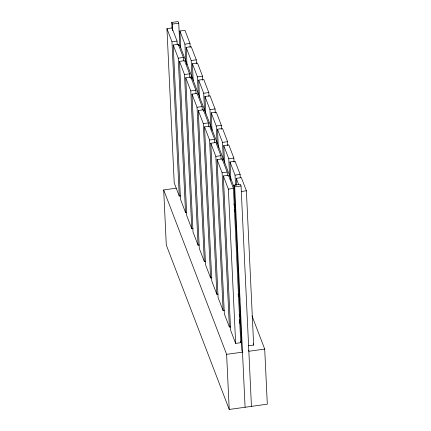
<?xml version="1.0" encoding="UTF-8"?>
<svg xmlns="http://www.w3.org/2000/svg" width="431" height="431" viewBox="0 0 431 431"><rect width="100%" height="100%" fill="white"/><g stroke="black" fill="none" stroke-linecap="round" stroke-linejoin="round"><path stroke-width="0.65" d="M172.05 28.473L171.764 22.428L178.111 21.55L178.741 23.193L179.781 45.233L234.259 187.56M171.764 22.428L172.395 24.071L178.741 23.193M180.524 195.9L179.258 196.078L174.221 182.922L166.948 28.64L172.023 27.94L177.06 41.09L177.216 44.447M180.675 47.776L179.883 31.005L184.958 30.305L189.996 43.456L190.184 47.485M166.948 28.64L171.98 41.796L177.06 41.09M186.79 212.273L185.524 212.445L180.487 199.294L173.214 45.007L178.289 44.307L183.326 57.463L183.482 60.814M179.883 31.005L184.915 44.161L189.996 43.456M178.509 45.411L179.781 45.233M186.968 64.817L186.149 47.378L191.224 46.672L196.261 59.828L196.45 63.853M173.214 45.007L178.245 58.163L183.326 57.463M193.056 228.64L191.79 228.818L186.752 215.662L179.479 61.38L184.554 60.674L189.592 73.83L189.748 77.187M186.149 47.378L191.181 60.529L196.261 59.828M193.207 80.516L192.415 63.745L197.49 63.045L202.527 76.195L202.715 80.22M179.479 61.38L184.511 74.531L189.592 73.83M199.321 245.007L198.055 245.185L193.018 232.029L185.745 77.747L190.82 77.047L195.857 90.198L196.013 93.554M192.415 63.745L197.446 76.901L202.527 76.195M199.499 97.557L198.68 80.112L203.755 79.412L208.793 92.568L208.981 96.592M185.745 77.747L190.777 90.903L195.857 90.198M205.587 261.38L204.321 261.552L199.284 248.401L192.005 94.114L197.086 93.414L202.123 106.57L202.279 109.921M198.68 80.112L203.712 93.268L208.793 92.568M205.732 113.251L204.946 96.485L210.021 95.779L215.058 108.935L215.247 112.96M192.005 94.114L197.042 107.271L202.123 106.57M211.853 277.747L210.581 277.925L205.549 264.769L198.271 110.487L203.351 109.786L208.388 122.937L208.545 126.294M204.946 96.485L209.978 109.636L215.058 108.935M212.03 130.291L211.212 112.852L216.287 112.152L221.324 125.302L221.512 129.327M198.271 110.487L203.308 123.638L208.388 122.937M218.118 294.12L216.847 294.292L211.815 281.141L204.536 126.854L209.617 126.154L214.649 139.305L214.81 142.661M211.212 112.852L216.243 126.008L221.324 125.302M218.328 147.332L217.477 129.219L222.552 128.519L227.59 141.675L227.778 145.7M204.536 126.854L209.574 140.01L214.649 139.305M224.384 310.487L223.113 310.659L218.081 297.509L210.802 143.227L215.883 142.521L220.914 155.677L221.076 159.028M217.477 129.219L222.509 142.375L227.59 141.675M224.562 163.031L223.743 145.592L228.818 144.891L233.855 158.042L234.044 162.067M210.802 143.227L215.839 156.378L220.914 155.677M230.65 326.854L229.378 327.032L224.346 313.876L217.068 159.594L222.148 158.894L227.18 172.044L227.342 175.401M223.743 145.592L228.775 158.743L233.855 158.042M230.86 180.072L230.003 161.959L235.084 161.259L240.121 174.41L240.277 177.766M217.068 159.594L222.105 172.75L227.18 172.044M223.333 175.961L228.414 175.261L233.446 188.417L240.724 342.699L235.644 343.399L230.612 330.248L223.333 175.961L228.371 189.117L235.644 343.399M230.003 161.959L235.04 175.115L240.121 174.41M236.587 185.039L236.269 178.332L241.349 177.626L246.387 190.782L253.66 345.064L248.579 345.764M251.979 315.821L264.709 349.083L267.312 404.186L229.222 409.45L166.291 245.029L163.688 189.926L176.252 188.191M163.688 189.926L226.625 354.347L242.491 352.154L241.866 350.511L234.071 185.206L240.417 184.328L241.048 185.971L251.44 406.379M234.071 185.206L234.696 186.849L241.048 185.971M228.371 189.117L233.446 188.417M241.306 191.483L246.387 190.782M264.709 349.083L248.843 351.276L248.423 350.182M236.269 178.332L238.666 184.592M233.909 204.111L235.11 207.246M234.168 209.622L235.369 212.758M238.014 294.001L239.932 299.017M253.18 343.814L253.66 345.064M239.108 314.312L240.304 317.448M239.367 319.824L240.563 322.959M239.437 321.882L240.638 325.012M240.245 341.444L240.724 342.699M235.04 175.115L235.515 185.174M234.696 186.849L245.094 407.257M228.775 158.743L229.599 176.187M222.509 142.375L223.333 159.815M222.148 158.894L222.213 160.235M222.105 172.75L229.378 327.032M216.243 126.008L217.068 143.448M226.625 354.347L229.222 409.45M215.839 156.378L223.113 310.659M209.978 109.636L210.802 127.08M209.574 140.01L216.847 294.292M203.712 93.268L204.536 110.708M203.351 109.786L203.416 111.128M203.308 123.638L210.581 277.925M197.446 76.901L198.271 94.341M197.042 107.271L204.321 261.552M191.181 60.529L192.037 78.641M190.82 77.047L190.885 78.388M190.777 90.903L198.055 245.185M184.915 44.161L185.739 61.601M184.511 74.531L191.79 228.818M178.289 44.307L178.353 45.648M178.245 58.163L185.524 212.445M172.395 24.071L172.707 30.752M171.98 41.796L179.258 196.078"/></g></svg>
